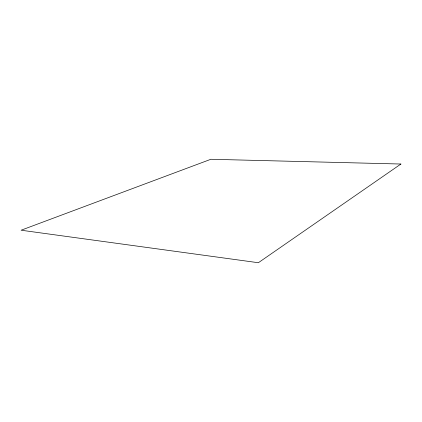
<?xml version="1.0" encoding="UTF-8"?>
<svg xmlns="http://www.w3.org/2000/svg" width="422" height="422" viewBox="0 0 422 422"><rect width="100%" height="100%" fill="white"/><g stroke="black" fill="none" stroke-linecap="round" stroke-linejoin="round"><path stroke-width="0.63" d="M400.9 164.031L258.359 262.727L21.1 230.217L210.889 159.273L400.9 164.031"/></g></svg>
